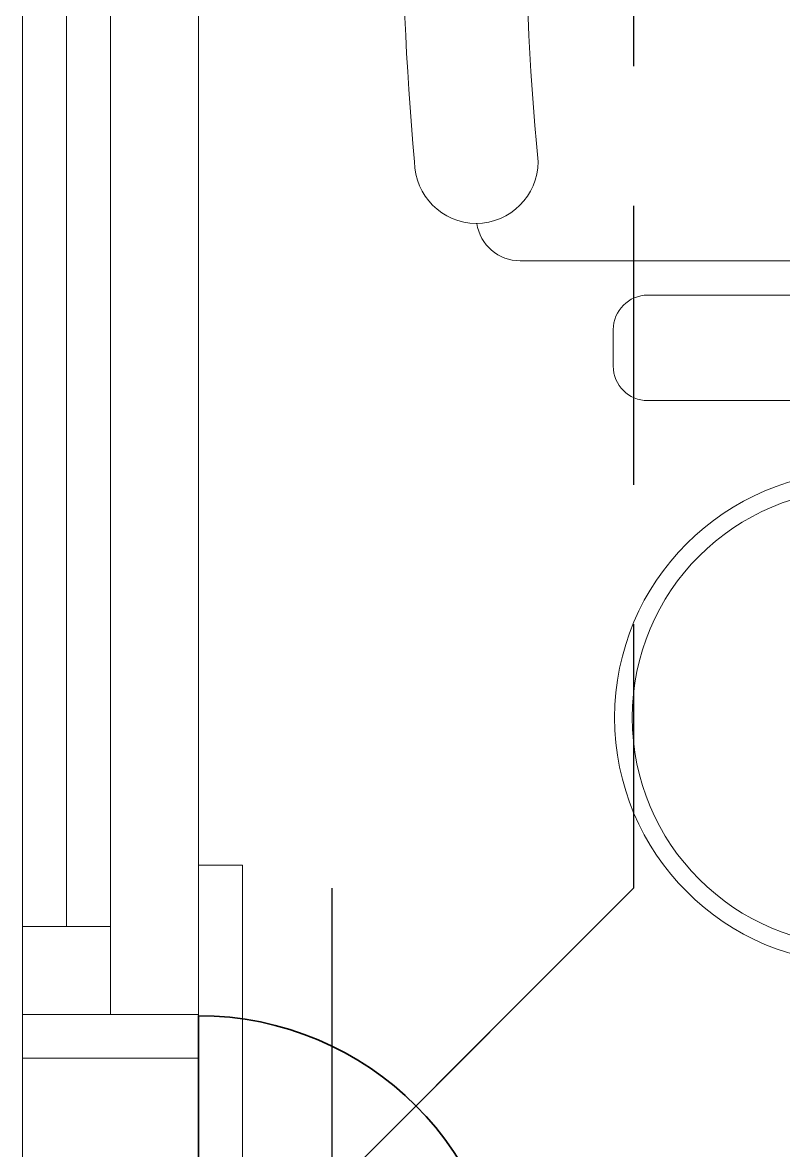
# Model space of a CAD drawing. Header units: inches. Extents: x -12418 to 57169, y -29325 to 19878.
# Drawn here: x 31350 to 31782, y -4660 to -4018 of the extents above; entities that cross this region are included whole.
import ezdxf
from ezdxf.enums import TextEntityAlignment as Align

# ---------------------------------------------------------------- set-up
doc = ezdxf.new("R2010")
doc.units = ezdxf.units.IN
doc.header["$LTSCALE"] = 25
doc.header["$MEASUREMENT"] = 0
doc.linetypes.add('DASHDOT', pattern=[25.4, 12.7, -6.35, 0, -6.35])
doc.linetypes.add('HIDDEN', pattern=[9.525, 6.35, -3.175])
doc.layers.get('0').update_dxf_attribs({"color": 8})
doc.layers.get('Defpoints').update_dxf_attribs({"color": 8})
for name, color, linetype, lineweight in [('00-Ground Floor$0$Aluminum', 251, 'Continuous', 5), ('00-Ground Floor$0$LOADING', 253, 'Continuous', 5), ('00-Ground Floor$0$Walls', 251, 'Continuous', 5), ('E-LITE-CLNG-CNDT', 6, 'DASHDOT', 35), ('E-LITE-EXIT-NUMB', 6, 'Continuous', 25), ('E-POWR-FLOR-CNDT', 6, 'HIDDEN', 25), ('E-POWR-WALL', 4, 'Continuous', 35)]:
    doc.layers.add(name, color=color, linetype=linetype, lineweight=lineweight)
doc.styles.add('DC_Simplex', font='SIMPLEX.shx', dxfattribs={"width": 0.7})

# ---------------------------------------------------------------- blocks, each defined once
blk = doc.blocks.new('00-Ground Floor$0$WM00001-P')
at = {"layer": '00-Ground Floor$0$LOADING'}
for radius in [0.14, 0.13]:
    blk.add_circle((0, 0), radius, dxfattribs=at)
blk = doc.blocks.new('00-Ground Floor$0$GF21018-P')
at = {"color": 0}
for p, q in [((-0.2207, 0.47563), (-0.2207, 0.0675)), ((-0.30021, 0.32259), (-0.30021, 0.14)), ((-0.24021, 0.32259), (-0.24021, 0.14)), ((-0.2806, 0.12039), (-0.25983, 0.12039))]:
    blk.add_line(p, q, dxfattribs=at)
for centre, radius, start, end in [((-0.2806, 0.14), 0.01962, 180, 270), ((-0.25983, 0.14), 0.01962, 270, 360), ((-0.16429, 0.0425), 0.03511, 90, 270), ((0, 1.84674), 1.77674, 264.69456, 275.30527), ((-0.1957, 0.0675), 0.025, 180, 261.47208), ((0, 1.83136), 1.83136, 264.85322, 275.14698)]:
    blk.add_arc(centre, radius, start, end, dxfattribs=at)
blk = doc.blocks.new('00-Ground Floor$0$A$C37be4daf')
at = {"layer": '00-Ground Floor$0$Aluminum'}
for p, q in [((1416.01, 598.24), (216.01, 598.24)), ((241.01, 498.24), (241.01, 598.24)), ((291.01, 548.24), (291.01, 598.24)), ((291.01, 573.24), (1341.01, 573.24)), ((1391.01, 548.24), (241.01, 548.24)), ((1416.01, 498.24), (216.01, 498.24))]:
    blk.add_line(p, q, dxfattribs=at)
at = {"layer": '00-Ground Floor$0$Walls'}
blk.add_line((216.01, 498.24), (216.01, 598.24), dxfattribs=at)
blk = doc.blocks.new('00-Ground Floor')
at = {"layer": '00-Ground Floor$0$LOADING', "elevation": 0}
blk.add_lwpolyline([(31449.51, -5003.55), (31474.51, -5003.55), (31474.51, -4497.55), (31449.51, -4497.55), (31449.51, -5003.55)], dxfattribs=at)
at = {"layer": '00-Ground Floor$0$Walls'}
for p, q in [((31349.51, -5267.43, 0), (31349.51, -2747.43, 0)), ((31449.51, -5267.43, 0), (31449.51, -2847.43, 0))]:
    blk.add_line(p, q, dxfattribs=at)
at = {"rotation": 90}
blk.add_blockref('00-Ground Floor$0$A$C37be4daf', (31947.74, -4823.44, 0), dxfattribs=at)
at = {"layer": '00-Ground Floor$0$LOADING', "extrusion": (-7.77426e-06, -2.24021e-05, 1), "xscale": -1000, "yscale": 1000, "zscale": 1000, "rotation": 270.0014107550519}
blk.add_blockref('00-Ground Floor$0$GF21018-P', (31565.06, -3933.07, -0.18), dxfattribs=at)
at = {"layer": '00-Ground Floor$0$LOADING', "extrusion": (2.33844e-18, 2.24019e-05, -1), "xscale": 1000, "yscale": 1000, "zscale": 1000, "rotation": 90.0000000000004}
blk.add_blockref('00-Ground Floor$0$WM00001-P', (-31826.22, -4413.63, -0.08), dxfattribs=at)
blk = doc.blocks.new('*U41')
blk.add_line((-1.75, 0), (-3.25, 0))
blk.add_lwpolyline([(0, 1.75, 1), (0, -1.75)], format="xyb", close=True)
at = {"layer": 'Defpoints'}
for p, q in [((-2.4749, 2.4749), (0, 0)), ((-0.7582, -2.4749), (-0.7582, 2.4749)), ((-2.4749, -2.4749), (0, 0))]:
    blk.add_line(p, q, dxfattribs=at)
at = {"layer": 'E-LITE-EXIT-NUMB', "style": 'DC_Simplex', "width": 0.7, "flags": 8}
blk.add_attdef('TYPE', text='', height=2, rotation=360, dxfattribs=at).set_placement((-2.682, 5.2383), align=Align.RIGHT)
blk.add_attdef('CIRCUIT', (2.682, 5.2383), '', height=2, rotation=360, dxfattribs=at)

msp = doc.modelspace()

# ---------------------------------------------------------------- linework, layer by layer
at = {"layer": 'E-POWR-FLOR-CNDT', "elevation": 0}
msp.add_lwpolyline([(32122.93, -2988.04), (32016.06, -3094.91), (31771.99, -3094.91, 0.414214), (31696.99, -3169.91), (31696.99, -4510.72), (31573.25, -4634.47)], format="xyb", dxfattribs=at)

# ---------------------------------------------------------------- block references
at = {"layer": 'E-LITE-CLNG-CNDT'}
msp.add_blockref('00-Ground Floor', (0, 0), dxfattribs=at)
at = {"layer": 'E-POWR-WALL', "xscale": 100, "yscale": 100, "zscale": 100, "rotation": 180}
msp.add_blockref('*U41', (31449.51, -4758.21, 0), dxfattribs=at)

doc.saveas('drawing.dxf')
